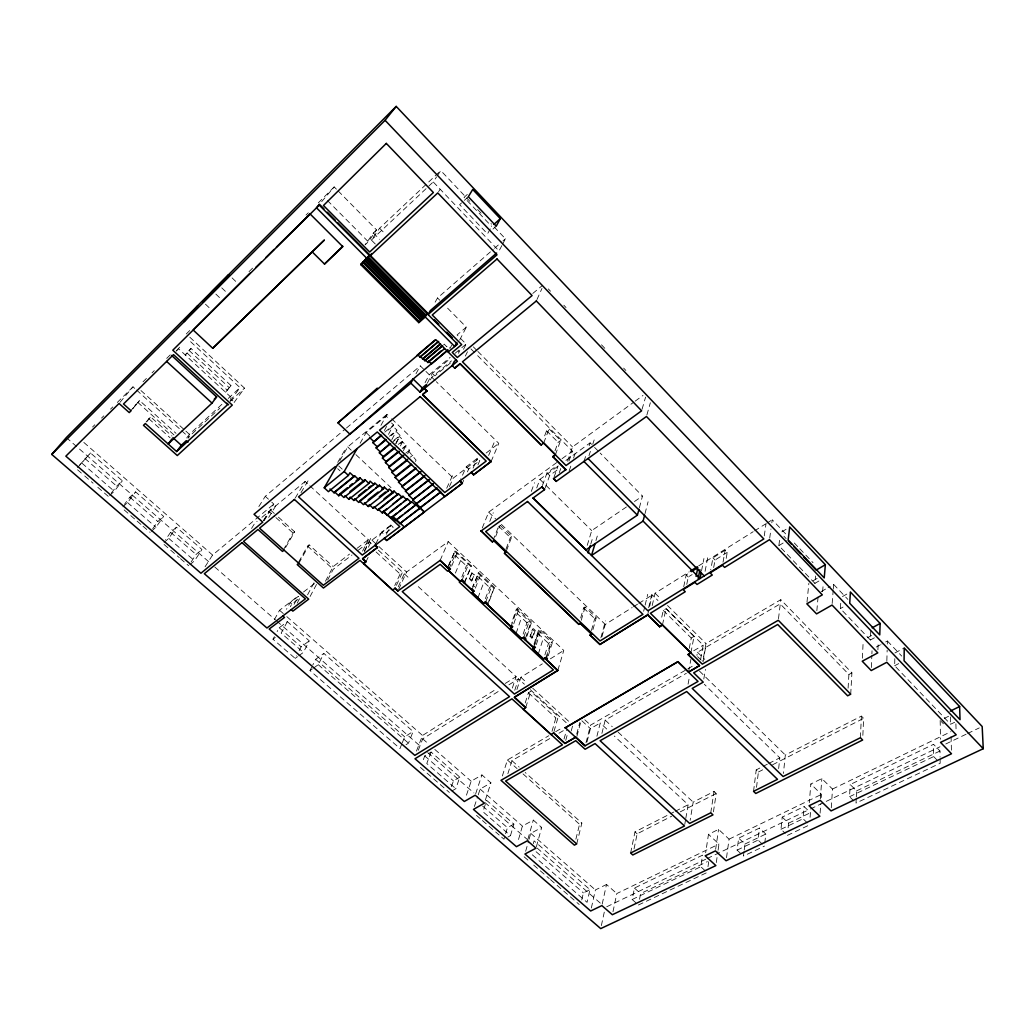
<?xml version="1.0" encoding="UTF-8"?>
<svg xmlns="http://www.w3.org/2000/svg" width="1035" height="1035" viewBox="0 0 1035 1035"><rect width="100%" height="100%" fill="white"/><g stroke="black" fill="none" stroke-linecap="round" stroke-linejoin="round"><path stroke-width="0.75" stroke-dasharray="5 3.75" d="M954.632 722.288L950.583 724.267L894.667 665.725L894.835 657.73M886.853 660.77L887.15 650.135M887.318 644.055L887.409 641.014L881.833 644.016M877.913 649.838L878.172 642.282M871.354 667.51L871.845 655.362M871.897 653.835L872.026 650.795M874.394 637.806L870.37 639.992L870.797 629.979M862.854 735.367L863.617 718.355L861.405 716.104L785.332 755.007L783.417 773.443M862.375 658.195L863.177 641.558M856.23 798.49L856.023 803.069L940.168 763.274L940.103 758.668M856.307 796.963L856.592 790.869L850.201 784.543L933.531 744.32L939.987 750.996L940.078 757.128M860.395 737.735L861.405 716.104M853.862 800.948L849.554 796.704L850.201 784.543M850.718 694.2L851.909 672.866L780.804 599.705L705.986 643.563L702.856 660.977M848.092 688.184L848.894 674.471L780.196 603.897L697.499 652.231L696.917 655.401M831.273 807.792L832.502 789.058L821.842 778.605L810.832 784.012L809.305 802.642M870.37 639.992L840.368 608.58L840.821 602.15M820.341 798.813L821.842 778.605M820.108 813.109L820.794 803.755M821.247 797.519L821.48 794.401L810.832 784.012M832.179 603.457L833.149 590.752M833.266 589.161L833.641 584.4L828.104 587.608M810.094 817.301L810.457 812.721L804.091 806.563L782.214 817.12L780.985 829.281L785.267 833.343M807.326 822.877L803.044 818.763L804.091 806.563M822.592 591.71L823.265 583.805M816.848 610.702L818.129 596.393M818.892 581.023L814.894 583.365L815.58 576.016M788.127 827.754L788.566 823.187L782.214 817.12M806.989 602.215L808.865 583.248M778.656 768.578L779.808 757.827L704.305 684.238M764.8 843.085L765.809 834.055L759.483 828.078L738.68 838.117L737.101 850.11L741.345 854.056M762.342 844.107L758.086 840.097L759.483 828.078M778.488 618.697L780.804 599.705M756.52 787.337L758.409 772.006L756.223 769.898L761.773 767.051M753.545 791.348L756.223 769.898M744.036 851.52L743.466 856.036L764.464 846.1M744.23 850.02L744.98 844.017L738.68 838.117M814.894 583.365L778.863 545.639L779.782 538.446M769.704 538.122L770.984 528.95M771.825 522.817L772.252 519.764L786.587 534.849M726.518 857.653L729.067 839.165L718.562 829.384L708.483 834.339L705.663 852.736M764.257 535.897L766.016 523.671M716.311 862.517L717.863 851.753M718.083 850.214L718.976 844.055L708.483 834.339M715.638 849.347L718.562 829.384M707.979 866.696L708.846 860.913M713.438 811.828L716.22 793.509L714.046 791.464L693.191 802.125L690.125 820.38M710.76 812.811L714.046 791.464M632.165 899.493L700.786 866.709L702.571 855.156L634.429 888.069L632.165 899.493L636.331 903.167M684.756 824.468L685.532 819.914M685.804 818.387L688.146 804.712L614.311 736.066M703.787 678.96L705.469 669.412M726.195 558.395L727.243 552.392L725.147 550.232L712.947 557.865L710.709 569.871M723.025 562.225L725.147 550.232M703.011 661.779L705.572 647.522M700.643 659.308L703.205 645.193L664.755 607.222M713.658 567.516L715.056 560.013L727.243 552.392M688.068 684.161L689.465 676.761M688.521 671.935L690.901 659.373M705.094 571.307L708.043 555.937M690.914 652.774L694.045 636.383L666.01 608.709L663.241 610.417L660.964 620.702M689.258 648.466L691.264 638.039L694.045 636.383M701.536 570.828L703.929 558.538M639.526 899.286L640.626 893.567L707.397 861.612M634.041 848.933L637.133 833.835L671.637 816.24M630.625 853.021L634.985 831.894L673.772 812.061M686.761 584.361L688.275 576.987L692.156 574.567M683.734 586.677L686.192 574.891L690.073 572.458M612.992 911.706L616.808 893.554L718.976 844.055M601.361 925.588L604.634 910.489M662.465 624.868L666.01 608.709M602.202 904.085L606.497 884.485L616.808 893.554M591.347 907.993L595.423 889.932L606.497 884.485M533.336 843.641L534.099 840.873L589.963 889.647L587.052 902.339L531.835 854.392M581.748 899.933L583.391 892.894L589.963 889.647M652.192 605.553L655.064 593.21L689.129 571.863M648.647 607.739L652.619 590.791M647.651 614.816L652.309 594.931L657.962 600.52M643.654 611.284L644.766 606.652M645.128 605.113L647.703 594.323M576.728 843.926L581.864 823.071L525.211 772.511M601.917 733.375L605.203 720.127L686.373 673.28M575.874 839.191L579.561 824.287L581.864 823.071M596.923 736.234L600.248 722.999L608.451 730.619M586.987 741.901L590.403 728.679L600.248 722.999M644.999 513.658L648.078 501.768M586.004 742.755L590.558 725.134L686.49 669.593M639.358 507.81L642.476 496.075L600.145 453.058M576.922 736.286L581.23 720.192L590.403 728.679M600.882 637.858L605.449 620.884M601.982 636.667L605.268 624.428L632.152 607.571M576.663 734.177L579.807 722.469M571.216 730.956L572.808 725.108M564.049 739.029L566.468 730.257M536.389 846.695L541.68 827.482L533.297 820.108L522.403 826.059L517.72 842.244M565.731 740.374L567.723 733.129M592.939 629.59L596.238 617.701L585.098 606.989L583.598 607.959L580.583 618.309M591.412 630.548L594.724 618.658L596.238 617.701M525.664 851.262L528.678 840.743M529.092 839.269L530.761 833.369L541.68 827.482M646.888 414.957L650.355 402.744M527.889 839.282L533.297 820.108M554.01 731.434L558.266 716.53L530.826 691.302L528.419 692.777L525.172 703.088M552.004 731.37L555.847 717.967L558.266 716.53M642.049 409.304L645.581 397.129M581.243 620.288L585.098 606.989M510.475 835.633L513.89 824.119L486.631 800.327L482.957 811.738L510.475 835.633L507.875 837.056M595.94 540.568L597.286 536.078M557.865 670.318L563.777 650.433L448.271 541.628L406.574 572.032L397.945 590.856M513.89 824.119L507.422 827.664L503.98 839.178L500.397 836.073M590.791 544.035L592.136 539.546M587.233 545.354L591.722 530.593L626.447 506.969M548.291 655.737L552.69 641.519L539.791 629.371L538.536 630.173L533.957 644.313M546.092 657.354L550.905 641.842L548.485 643.382L543.66 658.881M546.144 659.386L551.435 642.308L552.69 641.519M507.862 773.766L511.95 760.673L552.056 737.231M525.741 707.5L530.826 691.302M502.363 775.965L507.409 759.988L548.783 735.73M538.342 653.913L543.246 638.453M536.324 644.585L540.386 631.958L537.98 633.511L533.452 647.535M534.772 644.921L539.791 629.371M485.299 800.275L490.913 782.835L481.922 774.917L471.158 781.231L465.297 798.606M516.918 689.53L520.89 677.304L542.327 663.862M514.757 690.254L518.496 678.805L524.409 684.238M531.886 638.116L535.186 630.315L533.4 628.633L532.43 629.254L530.075 636.422L531.886 638.116L532.844 637.495L535.186 630.315M474.405 806.498L477.743 796.342M478.222 794.88L480.124 789.084L490.913 782.835M530.075 636.422L533.4 628.633M475.686 793.754L481.922 774.917M512.351 688.068L516.129 676.618L416.148 584.672M588.98 455.646L590.39 451.363M592.745 444.222L594.155 439.94M583.986 461.287L586.353 454.197M589.174 445.697L590.118 442.864L593.456 446.266M525.495 638.246L530.644 622.747L531.602 622.126L517.293 608.658L516.336 609.292L511.549 623.031M526.931 636.214L531.602 622.126M523.891 637.068L529.157 621.285L526.957 622.734L521.653 638.504M516.116 633.329L521.485 617.597M569.172 470.873L571.618 463.771M573.571 458.091L575.033 453.822M568.939 461.08L572.394 451.156L476.566 354.565M451.946 790.96L455.801 788.696L459.812 777.117L431.09 752.044L424.764 755.938L422.59 761.669M513.761 623.82L518.212 610.973L516.012 612.435L526.957 622.734M567.529 461.235L572.51 446.952L633.847 402.11M511.044 626.705L517.293 608.658M451.415 786.678L453.446 780.895L459.812 777.117M559.249 472.762L560.75 468.519M554.061 477.148L558.085 465.866M545.07 488.222L549.676 475.492L559.961 468.04M555.446 454.688L560.595 440.496L549.067 428.891L546.583 430.754L543.362 439.202M554.993 450.859L558.111 442.346L560.595 440.496M542.392 485.57L547.036 472.853L557.309 465.388M536.725 487.925L539.908 479.347L558.124 466.112M531.304 491.405L534.539 482.75M506.49 550.698L511.833 536.492L500.086 525.185L498.611 526.259L493.074 540.361M431.09 752.044L426.782 763.507L455.801 788.696M487.42 604.543L494.407 587.414L478.688 572.627L472.633 586.638M489.322 600.999L494.407 587.414M485.777 601.775L491.703 586.082L489.607 587.518L483.668 603.211M506.063 548.912L510.346 537.54L511.833 536.492M543.724 442.954L549.067 428.891M477.911 597.842L483.94 582.188M416.471 751.099L422.526 735.471L497.136 688.56M418.308 750.233L422.707 738.848L499.336 690.811M475.363 588.152L480.343 575.395L478.261 576.844L474.366 586.78M495.674 536.479L500.086 525.185M472.219 589.096L478.688 572.627M471.546 580.984L474.418 574.606L471.792 572.911L469.373 578.953L471.546 580.984L474.418 574.606M406.056 744.695L408.489 743.169L413.12 731.473L323.851 653.421L315.636 659.308L312.816 664.949M401.748 744.126L399.989 748.512L309.995 670.589L312.104 666.359M402.33 742.664L404.672 736.816L413.12 731.473M469.373 578.953L472.258 572.575M464.133 582.796L471.404 565.925L455.167 550.646L448.259 565.912M464.806 582.33L471.404 565.925M489.762 521.459L493.268 512.739M482.258 527.979L488.675 512.17L556.933 462.412M462.179 579.872L468.467 564.373L466.384 565.847L460.07 581.36M455.387 573.105L460.627 560.452M451.648 566.132L456.94 553.531L454.857 555.032L448.957 569.043M491.095 461.507L498.792 443.381L436.317 381.708M448.918 565.433L455.167 550.646M488.611 455.478L494.031 442.825M440.147 560.401L448.271 541.628M477.95 464.818L479.8 460.575L477.407 458.246L466.28 466.733L460.601 479.451M473.073 468.118L477.407 458.246M462.399 483.203L463.654 480.369M467.419 471.882L468.674 469.049L479.8 460.575M536.958 299.555L541.991 288.416M446.706 488.248L453.162 474.082M449.449 486.528L453.278 478.092L479.826 457.845M398.203 586.871L404.245 573.726M396.418 585.344L402.434 572.316L400.105 574.011L394.749 585.603M386.365 534.228L390.868 525.081L393.209 527.268L383.972 534.293L381.63 532.119L390.868 525.081M313.54 668.067L318.262 664.703L323.851 653.421M415.41 461.507L416.083 460.174L408.877 451.415M365.989 561.695L368.124 557.412M375.783 543.892L381.63 532.119M368.357 547.243L371.927 540.128L393.209 523.904M465.336 356.066L467.497 351.771M364.423 550.749L371.668 536.428M364.359 551.746L369.43 541.706L372.911 544.902M362.573 551.137L368.382 539.662L309.814 485.79M463.499 349.3L466.151 344.073L457.082 334.939L466.332 327.151L446.396 306.942M458.44 353.297L459.838 350.567L456.254 353.543M407.648 453.822L409.511 450.173L405.591 446.421L403.081 448.44M298.688 655.828L303.384 652.412L309.31 640.859L287.342 621.647L279.217 627.753L277.134 631.57M459.656 340.062L466.332 327.151M274.366 636.654L272.981 639.19L295.156 658.389L296.489 655.828M299.141 650.692L301.133 646.836L309.31 640.859M403.417 450.639L406.16 445.335L402.55 441.88L398.773 444.921M400.429 445.943L403.352 440.341L399.419 436.563L393.145 441.647M450.303 347.889L451.661 345.302M325.456 581.256L333.179 566.572L349.519 554.087M501.872 245.554L499.025 250.962L433.225 181.94L436.576 176.894M502.583 244.195L505.429 238.787L490.965 223.56M327.642 579.988L333.257 569.302L351.965 555.019M427.326 383.17L432.397 373.376L450.29 358.511M395.797 443.446L400.066 435.347L396.133 431.569L391.126 435.644M395.965 443.614L399.601 436.744M430.379 379.871L431.776 377.219L451.454 360.892M443.73 344.94L444.157 344.125L446.797 346.764L447.34 345.716L450.031 348.407M310.099 596.496L316.503 584.452M425.075 382.678L429.279 374.748L450.173 357.373M391.799 439.694L396.91 430.12L392.873 426.239L385.369 432.384M307.55 594.853L313.993 582.821M297.187 603.12L300.072 597.777L291.792 604.078L290.343 606.743M388.461 434.402L393.572 424.945L391.54 423.004M287.342 621.647L281.158 633.084L303.384 652.412M294.069 604.311L298.416 596.302L290.136 602.616L286.488 609.292M384.36 430.521L386.572 426.459M415.992 373.764L420.301 365.885L424.79 370.323M274.379 619.642L279.553 610.262L297.213 596.794M490.267 228.877L487.498 233.884L459.631 204.671L468.325 196.728M380.932 425.372L387.038 414.31L390.531 417.674M298.83 563.338L309.142 544.876L333.179 566.572M298.701 561.953L307.55 546.118L309.142 544.876M360.141 443.252L366.131 432.617L386.055 416.109L390.104 420.003M435.14 302.168L437.533 297.964L493.307 249.357M339.842 460.64L347.721 446.926L387.038 414.31M337.721 462.399L345.612 448.673M285.595 547.528L294.677 531.822L277.496 516.31M283.241 550.102L293.099 533.09L294.677 531.822M301.004 492.686L309.219 478.869M295.221 498.068L305.131 481.482L308.637 484.703M268.686 517.448L275.776 505.83M263.511 520.45L269.061 511.406L274.78 516.568M263.563 520.825L273.848 504.071L269.553 500.19M264.287 520.45L270.614 510.113L305.131 481.482M251.544 528.458L254.752 523.283L257.133 521.304M258.841 506.581L265.27 496.321L345.25 429.033M205.085 566.74L212.576 555.045L273.848 504.071M438.568 191.708L440.134 189.289M189.832 564.748L194.567 560.789L201.941 549.494L176.455 527.229L170.633 532.3L165.484 539.74M191.126 561.979L196.068 554.449L201.941 549.494M437.417 175.627L440.781 170.594L469.812 201.295M164.073 542.443L168.757 538.381L176.455 527.229M375.291 244.014L371.384 240.055L379.599 228.23L440.781 170.594M376.585 229.951L373.389 232.978L365.096 244.829L368.331 241.789L376.585 229.951L337.539 190.311M151.291 531.369L155.949 527.255L163.646 516.413L135.585 491.897L129.854 497.175L124.472 504.291M152.701 528.769L157.85 521.536L163.646 516.413M234.104 402.512L244.506 388.125L188.629 336.103M230.378 400.843L239.978 387.608L188.137 339.415M231.012 385.602L225.462 392.278L231.012 385.602L190.97 348.446L185.2 355.057L190.97 348.446M188.034 438.31L189.793 435.929M186.727 437.973L189.418 434.338L222.344 403.909M122.932 506.801L127.538 502.583L135.585 491.897M111.25 493.113L116.67 486.139L122.363 480.809L90.511 452.981L77.314 467.613M109.684 495.532L114.277 491.263L122.363 480.809M146.129 421.995L150.631 416.885L171.952 436.046M147.099 421.323L150.631 416.885M336.414 189.185L334.189 186.921L320.281 203.313M130.151 411.503L139.557 400.519L176.002 433.329M132.907 408.592L139.557 400.519M77.496 467.652L90.511 452.981M176.455 351.046L181.267 345.211M120.034 402.279L133.01 386.844L135.378 388.992M334.189 186.921L316.309 204.878M92.568 427.002L94.806 424.764M101.546 418.075L103.798 415.85M110.538 409.148L112.789 406.923M117.278 402.46L133.01 386.844M186.3 333.943L189.715 330.54M249.021 271.675L253.588 267.146M306.037 215.073L308.326 212.809M143.037 381.786L146.414 378.435M152.041 372.859L154.293 370.634M166.687 358.382L171.189 353.918M176.144 350.917L178.421 348.653L232.176 398.359L230.068 400.299M134.666 406.005L136.516 404.219M371.384 240.055L433.225 181.94M228.218 398.475L239.978 387.608M192.109 433.794L219.899 408.139M230.197 401.347L244.506 388.125M467.315 194.412L464.081 197.374L491.638 226.38M492.971 229.058L496.244 226.16M494.51 248.296L501.794 241.957M502.997 240.896L505.429 238.787M346.479 427.998L420.301 365.885M455.089 353.284L466.151 344.073M261.907 517.345L269.061 511.406M532.779 293.448L542.638 285.272M450.419 363L434.894 375.86L432.397 373.389M384.826 432.113L393.572 424.945M389.406 436.24L396.91 430.12M393.805 440.431L400.066 435.347M398.32 444.39L403.352 440.341M402.382 448.362L406.16 445.335M405.733 453.201L409.511 450.173M410.274 457.185L412.797 455.18M357.062 548.317L368.382 539.662M303.514 591.981L314.86 583.326M358.201 550.271L369.43 541.706M486.152 453.019L498.792 443.381M272.981 639.19L275.323 637.444M635.154 401.153L642.994 395.435M562.083 458.66L572.394 451.156M565.925 460.446L590.118 442.864M295.156 658.389L297.511 656.682M309.995 670.589L312.35 668.908M634.468 501.522L642.476 496.075M505.274 683.436L516.129 676.618M508.922 684.808L518.496 678.805M550.374 658.829L563.777 650.433M633.485 606.73L637.521 604.207M638.867 603.366L652.309 594.931M698.664 565.886L753.169 531.718M754.541 530.864L765.434 524.033M766.806 523.18L772.252 519.764M781.839 531.886L789.718 527.022M778.863 545.639L786.82 540.762M555.679 731.68L562.574 727.644M693.748 650.743L703.205 645.193M813.018 580.816L817.158 578.384M558.978 733.194L564.502 729.96M687.874 668.791L694.834 664.768M821.182 591.619L826.719 588.41M842.477 596.561L850.408 592.033M840.368 608.58L843.046 607.066M867.421 637.767L871.599 635.49M876.257 647.03L880.436 644.779M848.894 674.471L851.909 672.866M894.939 652.943L904.241 647.988M894.667 665.725L898.703 663.603M675.208 811.324L688.146 804.712M763.157 766.353L767.323 764.218M768.707 763.507L779.808 757.827M680.267 811.841L716.22 793.509M758.409 772.006L762.666 769.833M772.628 764.749L863.617 718.355M944.386 718.342L948.59 716.272M729.067 839.165L821.48 794.401M832.502 789.058L950.971 731.667M606.743 906.763L705.689 859.257M707.151 858.558L809.008 809.655M810.47 808.956L939.974 746.778M945.796 743.984L966.172 734.203M967.621 733.505L979.265 727.915M744.98 844.017L765.809 834.055M788.566 823.187L810.457 812.721M856.592 790.869L939.987 750.996M737.101 850.11L758.086 840.097M780.985 829.281L803.044 818.763M849.554 796.704L933.661 756.572L933.531 744.32M638.414 905.004L707.112 872.492L700.786 866.709M787.402 835.374L809.473 824.934M77.56 469.786L83.525 474.949M84.715 475.971L93.059 483.203M97.82 487.317L108.546 496.606M124.148 509.906L135.96 520.126M137.137 521.148L141.86 525.237M143.037 526.259L150.127 532.391M164.073 544.462L179.288 557.632M180.465 558.654L188.655 565.744M476.501 815.386L481.275 819.526M482.478 820.561L499.193 835.038M524.111 856.812L528.898 860.952M533.698 865.105L549.274 878.586M550.478 879.634L579.238 904.525M420.417 767.401L449.384 792.461M127.538 502.583L155.949 527.255M168.757 538.381L194.567 560.789M82.024 463.253L114.277 491.263M66.318 437.572L209.885 562.742M214.75 566.986L275.582 620.017M276.798 621.078L421.568 747.296M427.662 752.6L473.888 792.913M484.833 802.461L527.423 839.579M537.152 848.066L601.633 904.279M170.633 532.3L196.068 554.449M129.854 497.175L157.85 521.536M84.883 458.479L116.67 486.139M279.217 627.753L301.133 646.836M315.636 659.308L404.672 736.816M536.104 851.727L583.391 892.894M482.582 806.045L507.422 827.664M424.764 755.938L453.446 780.895M318.262 664.703L408.489 743.169M83.848 442.45L212.576 555.045M422.707 738.848L428.762 744.139M434.816 749.443L471.158 781.231M480.124 789.084L522.403 826.059M530.761 833.369L595.423 889.932M279.553 610.262L285.608 615.566M286.824 616.627L422.526 735.471M290.136 602.616L291.792 604.078M634.429 888.069L640.626 893.567M511.95 760.673L519.182 767.129M507.409 759.988L517.034 768.552M523.037 773.908L579.561 824.287M148.781 418.67L170.076 437.779M275.931 517.603L293.099 533.09M307.55 546.118L333.257 569.302M137.72 402.317L175.303 436.123M634.985 831.894L637.133 833.835M140.954 390.557L184.696 430.068M185.873 431.129L189.418 434.338M270.614 510.113L276.345 515.288M136.568 390.066L180.543 429.732M181.733 430.806L188.862 437.236M265.27 496.321L268.479 499.219M378.396 550.206L410.196 579.199M530.308 689.659L566.908 723.323M376.08 551.953L400.105 574.011M528.419 692.777L555.847 717.967M371.927 540.128L377.697 545.445M378.862 546.506L406.574 572.032M520.89 677.304L526.802 682.738M532.702 688.184L570.505 722.986M584.814 719.817L590.558 725.134M187.18 353.129L227.467 390.415M230.326 398.527L232.875 400.881M189.004 350.373L229.02 387.465M337.695 468.7L340.036 470.886M605.203 720.127L612.241 726.686M618.115 732.159L693.191 802.125M338.665 465.866L342.197 469.165M469.851 578.617L472.025 580.648M531.046 635.8L532.844 637.495M347.721 446.926L351.227 450.238M355.911 454.637L391.01 487.692M454.507 551.125L470.744 566.391M477.937 573.157L493.643 587.945M516.336 609.292L530.644 622.747M538.536 630.173L551.435 642.308M478.261 576.844L489.607 587.518M454.857 555.032L466.384 565.847M537.98 633.511L548.485 643.382M532.43 629.254L534.228 630.936M471.792 572.911L473.939 574.93M205.448 304.174L211.049 309.465M366.131 432.617L370.155 436.447M215.862 294.095L221.387 299.335M221.762 287.859L226.264 292.168M232.073 277.897L236.51 282.154M391.696 418.787L453.278 478.092M488.675 512.17L495.61 518.846M501.38 524.396L605.268 624.428M498.611 526.259L510.346 537.54M583.598 607.959L594.724 618.658M466.28 466.733L468.674 469.049M699.453 671.068L785.332 755.007M697.499 652.231L704.796 659.399M697.616 656.643L701.782 660.744M663.241 610.417L691.264 638.039M539.908 479.347L591.722 530.593M655.064 593.21L660.718 598.799M667.51 605.514L705.986 643.563M425.915 371.423L429.279 374.748M431.776 377.219L435.179 380.582M547.036 472.853L549.676 475.492M546.583 430.754L558.111 442.346M686.192 574.891L688.275 576.987M473.357 346.88L476.734 350.283M477.86 351.421L572.51 446.952M327.448 200.531L368.331 241.789M470.925 348.886L475.44 353.44M373.389 232.978L379.638 239.305M437.533 297.964L439.746 300.215M379.599 228.23L385.201 233.936M594.569 447.392L599.032 451.92M712.947 557.865L715.056 560.013M933.661 756.572L938.008 761.048M941.268 721.537L943.428 723.788M783.87 536.208L786.095 538.549M548.304 288.907L550.516 291.236M563.816 305.209L566.029 307.537M601.477 344.81L604.802 348.303M623.639 368.111L625.852 370.439M477.601 209.497L482.051 214.18M794.311 542.987L798.709 547.631M799.822 548.783L813.044 562.717M833.641 584.4L847.872 599.394M887.409 641.014L901.705 656.074M955.9 723.827L956.12 731.68M951.087 736.403L951.424 750.608M950.415 716.97L950.583 724.267M940.181 720.412L940.479 739.249"/><path stroke-width="1.5" d="M880.138 623.445L879.75 634.895L849.722 603.289L850.408 592.033L880.138 623.445L872.182 627.818M825.361 564.696L824.222 577.905L788.14 539.96L789.718 527.022L825.361 564.696L816.136 570.13L803.897 557.27M699.505 665.596L688.495 672.116L699.505 665.596L688.107 654.43L690.914 652.774L662.465 624.868L659.618 626.744L647.651 614.816L659.657 626.576M690.914 652.774L688.068 654.612L699.466 665.777M701.238 572.368L700.035 578.513L643.084 521.084L644.624 515.145M698.185 578.552L699.919 569.716M677.977 661.663L565.175 727.851L677.977 661.663L688.521 671.935M696.076 576.43L697.836 567.594L691.367 571.643M662.465 624.868L659.618 626.744M585.836 549.947L637.405 515.145L638.97 509.285M578.863 624.221L504.459 553.169L578.811 624.39L580.389 623.251L591.697 634.054L590.118 635.179L599.873 644.495L647.651 614.816M575.499 737.321L564.877 743.453L553.583 732.922L564.929 743.272M590.118 635.179L591.697 634.054M578.811 624.39L580.389 623.251M595.06 543.543L591.502 555.497L643.084 521.084M557.813 670.499L544.824 658.144L557.813 670.499L514.369 697.357L525.689 707.681L514.421 697.176L557.865 670.318M588.087 553L590.338 545.523M543.608 659.062L532.999 648.932L543.608 659.062L546.092 657.354L547.411 658.583L546.144 659.386M583.934 461.455L637.405 515.145M510.54 628.141L521.601 638.686L510.54 628.141L512.765 626.68L511.458 625.45L510.488 626.084M552.923 456.538L565.925 469.761L552.858 456.694L555.446 454.688L543.724 442.954L541.163 444.985L460.07 363.686L541.163 444.985M510.488 628.31L511.808 627.313L485.014 602.292L483.604 603.379L472.141 592.447L483.604 603.379M556.196 481.404L553.557 478.558L556.196 481.404L646.461 416.484L763.817 538.95L647.923 610.818L533.038 497.938L585.888 549.779M544.565 489.646L541.874 486.993L544.565 489.646L532.973 498.107M555.446 454.688L552.858 456.694M505.96 552.121L494.018 540.71L505.96 552.121L504.394 553.337M492.453 541.939L481.081 530.851L492.453 541.939L494.018 540.71M473.577 474.858L471.21 472.348L473.577 474.858L491.095 461.507L422.668 394.503L426.989 390.932L424.441 388.435M440.147 560.401L449.733 569.586L440.147 560.401L397.867 591.024L395.085 588.242L397.867 591.024M462.322 483.358L459.967 480.861L462.322 483.358L444.895 496.541L377.27 431.983L337.475 464.754L324.24 487.808L328.431 491.664L348.407 475.44L349.908 472.749L354.099 476.669L334.124 492.815L329.958 488.973M444.895 496.541L440.599 492.194L399.769 523.632L395.939 520.062L402.188 515.288M436.641 488.662L437.016 487.86M386.728 540.503L384.438 538.135L386.728 540.503L424.389 512.04L420.107 507.771M432.759 484.949L433.135 484.147L412.706 499.84L420.223 507.525L419.796 508.418L399.769 523.632M396.806 513.205L391.812 517.034L395.655 520.631L415.941 504.782L419.796 508.418M404.413 527.035L392.938 516.543M386.715 508.845L382.963 511.756L391.372 517.927L411.801 501.69L415.669 505.352M412.706 499.84L433.406 483.591M386.844 515.365L407.389 498.818L411.374 502.583M412.978 499.271L409.006 495.519L409.317 494.885L428.438 480.111M377.413 547.541L375.123 545.199L377.413 547.541L362.548 558.784L365.911 561.85L363.583 563.609L365.989 561.695L362.625 558.615L377.49 547.373M402.343 497.499L398.436 493.811L378.461 509.336L382.355 512.972L402.938 496.283L406.833 499.957M409.317 494.885L405.448 491.224L405.875 490.344L424.971 475.518M391.372 517.927L391.812 517.034M364.398 502.868L368.331 506.516L369.314 504.653L373.221 508.301L374.062 506.684L377.969 510.32L398.436 493.811M405.875 490.344L401.994 486.683L402.395 485.881L420.184 471.999M452.217 365.484L454.701 368.188L460.07 363.686M382.355 512.972L382.963 511.756M373.221 508.301L393.209 492.699L394.024 491.082L397.945 494.782M402.395 485.881L398.514 482.207L399.031 481.184L415.527 468.234M377.969 510.32L378.461 509.336M368.331 506.516L388.319 490.849L389.263 488.999L393.209 492.699M399.031 481.184L395.137 477.497L395.823 476.165L411.024 464.172M452.14 365.627L454.249 361.487L456.357 359.74M373.221 490.124L359.507 500.979L363.453 504.653L383.442 488.921L384.36 487.136L388.319 490.849M395.823 476.165L391.929 472.477L392.588 471.223L407.751 459.191M456.823 342.43L454.701 346.518L425.281 316.995L427.261 313.501L319.233 205.111L172.793 350.205L232.28 405.099L177.295 455.555L143.477 425.32L145.34 423.535L176.649 451.545L227.674 404.569L173.492 354.63L123.501 403.986L131.096 410.791L129.246 412.59L119.038 403.469L65.852 456.163L200.932 573.235L262.774 522.119L254.028 514.279L410.869 383.17L413.133 379.017L422.267 387.97L420.042 392.161L410.869 383.17M491.03 461.675L422.59 394.646L426.989 390.932M344.927 495.649L348.924 499.349L350.166 497.072L353.828 500.461L354.759 498.754L358.718 502.441L379.457 485.182L383.442 488.921M392.588 471.223L388.681 467.522L389.341 466.28L403.21 455.206M353.828 500.461L373.816 484.6L374.709 482.892L378.707 486.644M389.341 466.28L385.434 462.58L386.016 461.494L398.604 451.389M441.479 350.645L428.568 361.487L431.517 363.621M348.924 499.349L368.913 483.41L370.129 481.146L373.816 484.6M386.016 461.494L382.433 458.091L383.248 456.551L394.555 447.43M347.359 487.77L339.868 493.798L343.892 497.524L363.88 481.508L364.889 479.645L368.913 483.41M383.248 456.551L379.353 452.838L390.04 443.472M441.816 346.104L425.385 359.947L427.998 362.535L428.8 361.047M358.77 479.684L354.591 475.777L334.628 491.923L338.781 495.752L358.77 479.684L359.831 477.73L363.88 481.508M380.013 451.609L376.106 447.896L385.654 439.306M440.457 343.827L422.849 358.692L424.932 360.762L425.385 359.947M437.766 341.938L420.158 356.842L422.849 358.692M500.332 218.683L496.244 226.16L468.325 196.728L472.71 189.47L500.332 218.683L493.811 224.453M354.099 476.669L354.591 475.777M376.895 446.447L372.872 442.631L381.087 435.192M435.101 339.972L417.506 354.914L420.158 356.842M338.781 495.752L339.868 493.798M417.092 355.665L417.506 354.914M334.124 492.815L334.628 491.923M324.24 487.808L344.202 471.507L357.14 448.556M448.155 351.991L457.535 344.15L428.089 314.549L430.366 310.552L496.619 253.045M422.448 318.599L364.527 260.548L361.396 263.718L360.775 264.624L418.774 322.622L427.261 313.501M371.656 253.562L369.935 256.085L437.779 192.924L496.994 254.817L428.089 314.549M422.823 317.939L364.954 259.927L366.455 258.336L367.58 257.275L425.437 315.377M360.775 264.624L369.43 255.36L367.955 256.732L425.773 314.795M171.952 438.943L168.162 443.963L212.033 403.107L216.625 396.923L171.577 355.432M176.649 451.545L181.319 445.257L186.274 440.677L187.969 442.191M51.75 454.417L385.085 120.306L396.198 106.398L982.176 726.518L983.25 748.706L600.714 928.602L51.75 454.417L66.318 437.572L396.198 106.398M184.204 321.639L197.724 305.635M212.757 348.29L324.24 240.172L212.757 348.29L193.17 330.01L249.94 273.188M310.254 213.715L276.371 247.132M312.363 252.035L324.511 264.054L342.766 246.226M255.684 267.522L261.441 261.855M266.034 257.327L274.081 249.396M324.511 264.054L342.792 246.653L310.202 214.064M214.271 399.135L216.625 396.923M413.25 378.965L349.882 434.144L337.94 422.836L377.296 388.125M418.774 322.622L425.281 316.995M337.94 422.836L435.877 339.726L457.418 361.267L420.042 392.161M419.912 357.295L438.698 341.395M422.552 359.223L440.173 344.357M424.932 360.762L442.553 345.936M427.998 362.535L444.442 348.73M413.094 379.095L447.948 349.856M431.246 364.139L447.676 350.373M422.267 387.97L426.575 384.399L424.363 388.578L426.912 391.088M335.353 466.513L298.546 496.839L362.263 555.058L399.782 526.608L383.377 511.316M454.701 368.188L459.993 363.841M372.872 442.631L381.63 435.45M376.106 447.896L386.12 439.733M379.353 452.838L390.635 443.692M382.433 458.091L395.008 447.961M349.856 485.764L352.353 483.746M356.092 480.745L359.831 477.73M385.434 462.58L399.29 451.467M349.921 491.638L364.889 479.645M284.082 550.141L282.49 551.409L257.961 529.493L243.51 541.409L308.676 599.161L292.853 611.129L291.171 609.654M388.681 467.522L403.831 455.452M358.498 495.778L365.976 489.84M368.473 487.847L370.97 485.868M391.929 472.477L407.104 460.433M375.718 488.145L379.457 485.182M395.137 477.497L411.62 464.508M368.137 499.918L378.124 492.052M381.863 489.102L384.36 487.136M379.289 496.826L385.525 491.935M398.514 482.207L416.277 468.273M298.83 563.338L297.226 564.592L323.438 588.009L360.012 560.362L509.518 696.646L414.828 755.369L269.191 629.021L284.521 617.429L282.84 615.967M384.037 498.883L394.024 491.082M401.994 486.683L421.064 471.792M405.448 491.224L424.544 476.398M392.951 504.019L402.938 496.283M409.006 495.519L429.409 479.774M389.91 512.299L401.14 503.644M403.637 501.716L407.389 498.818M399.316 511.277L410.559 502.648M416.562 503.489L435.748 488.83M416.368 503.89L436.835 488.261M404.685 513.373L415.941 504.782M420.223 507.525L440.703 491.961L437.805 489.18M386.805 540.335L462.399 483.203M473.642 474.703L491.095 461.507M395.085 588.242L392.653 590.118L363.66 563.441M481.016 531.02L541.874 486.993M553.505 478.713L565.977 469.592M447.637 567.387L448.297 566.908L450.471 568.939L447.534 571.152L440.211 564.321L402.279 591.619L514.369 694.045L553.376 669.865L459.242 582.058L462.179 579.872L464.806 582.33L464.133 582.796M471.442 589.627L472.219 589.096L474.25 590.998L472.076 592.615M483.668 603.211L485.777 601.775L488.184 604.013L487.42 604.543M521.601 638.686L523.891 637.068L525.987 639.035L525.017 639.656M533.051 647.147L534.306 646.345L535.431 647.38L532.947 649.113M690.487 571.01L697.305 566.74M599.873 644.495L647.612 614.997M525.741 707.5L523.257 709.156L551.086 734.539L553.583 732.922M564.877 743.453L575.887 737.101L585.241 745.692M950.272 711.123L959.613 706.517L904.241 647.988L904.072 660.783L960.027 719.661L959.613 706.517M172.91 437.689L181.319 445.257M166.622 361.422L212.033 403.107M565.226 727.67L584.866 745.912L698.043 681.418L677.938 661.844M226.911 403.21L228.619 404.788M484.949 602.461L511.743 627.482M344.202 471.507L348.407 475.44M420.029 507.939L424.389 512.04M369.573 437.507L373.596 441.337M580.337 623.419L591.658 634.222M590.17 635.011L599.925 644.326M361.396 263.718L419.317 321.678M367.166 258.672L316.503 207.815L319.375 204.218L323.929 208.798M366.455 258.336L424.298 316.374M366.079 258.879L423.962 316.956M363.35 261.648L421.258 319.634M362.871 262.334L420.831 320.358M327.345 212.227L335.314 220.248M337.591 222.538L427.558 312.997M434.312 319.789L438.814 324.317M446.693 332.235L452.321 337.902M588.035 458.505L704.214 575.913M788.321 540.891L791.659 544.397M793.884 546.739L800.56 553.751M385.085 120.306L983.25 748.706M534.163 648.195L522.921 637.689L534.163 648.195M473.487 591.528L461.507 580.35L473.487 591.528M460.07 581.36L448.362 570.44L460.07 581.36M228.735 274.702L219.498 285.712L203.196 302.052L212.55 290.938L228.735 274.702M386.314 143.399L323.463 205.499L369.676 252.01L433.38 192.536L386.314 143.399M497.02 258.97L432.255 314.976L461.675 344.59L452.256 352.43L457.328 357.502L532.081 295.57L497.02 258.97M241.97 542.676L204.335 573.701L266.952 627.999L305.403 598.864L241.97 542.676M294.406 499.452L259.539 528.186L323.347 585.267L358.938 558.305L294.406 499.452M420.236 396.586L379.522 430.133L444.765 492.505L486.191 461.092L420.236 396.586M536.337 300.952L462.464 361.81L566.041 465.517L641.609 410.817L536.337 300.952M527.527 501.509L485.687 531.615L600.054 640.937L642.929 614.363L527.527 501.509M694.899 582.317L683.126 589.614L685.248 591.735L650.407 613.263L702.286 664.147L778.307 620.275L850.718 694.2L847.652 695.805L777.699 624.506L693.683 672.841L703.231 682.143L692.208 688.404L783.107 776.522L860.395 737.735L862.647 740.012L755.77 793.47L753.545 791.348L777.505 779.329L686.684 691.548L600.093 740.724L689.608 823.42L710.76 812.811L712.973 814.881L632.799 854.975L630.625 853.021L684.497 825.995L595.073 743.583L585.098 749.249L575.758 740.685L505.598 781.05L576.728 843.926L574.386 845.142L500.992 780.325L562.432 744.864L511.95 698.845L415.009 758.759L464.314 801.491L475.207 795.216L484.354 803.186L473.448 809.409L516.439 846.669L527.475 840.756L535.988 848.183L524.939 854.03L590.674 910.994L601.878 905.599L612.345 914.72L715.871 865.596L705.197 855.803L715.418 850.886L726.091 860.745L819.875 816.227L809.047 805.747L820.225 800.365L831.066 810.922L951.501 753.765L940.53 742.393L956.211 734.824L886.814 662.284L871.224 670.551L862.233 661.223L877.796 652.865L832.049 605.048L816.563 613.884L806.834 603.806L822.32 594.866L769.497 539.662L724.616 567.4L722.482 565.226L710.139 572.872L712.274 575.033L697.021 584.452L694.899 582.317"/></g></svg>
